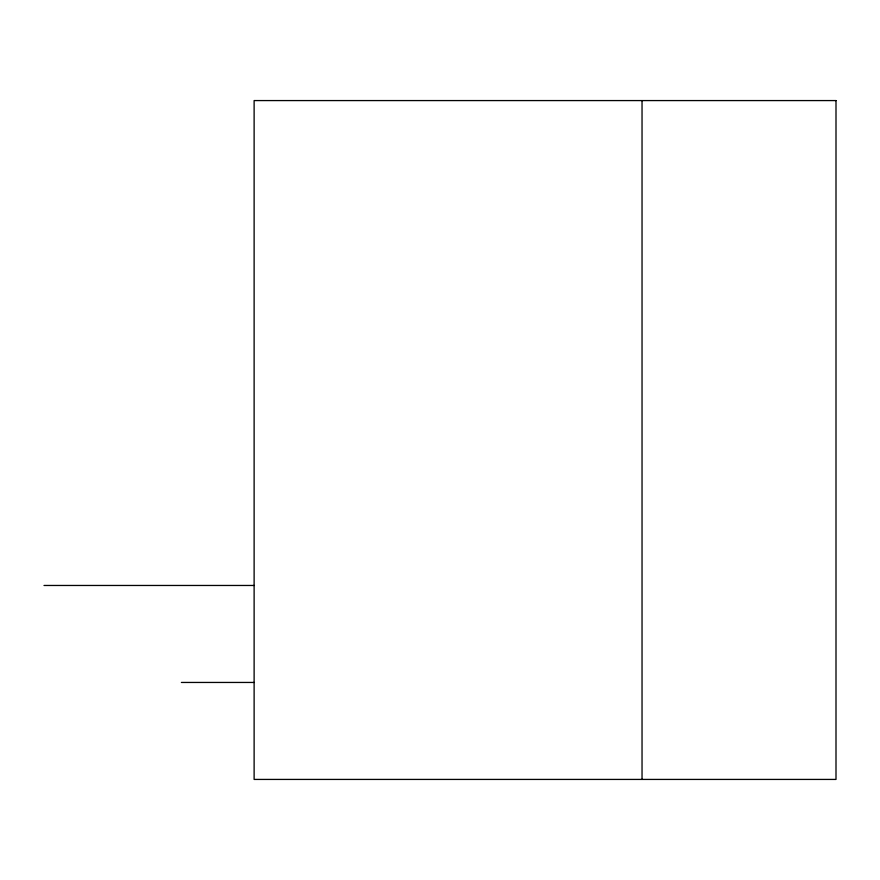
<?xml version="1.0" encoding="UTF-8"?>
<svg xmlns="http://www.w3.org/2000/svg" width="880" height="880" viewBox="0 0 880 880"><rect width="100%" height="100%" fill="white"/><g stroke="black" fill="none" stroke-linecap="round" stroke-linejoin="round"><path stroke-width="1.32" d="M44 585.464L254.122 585.464M181.39 682.451L254.122 682.451M642.037 100.573L642.037 779.427M836 100.573L254.122 100.573L254.122 779.427L836 779.427L836 100.573"/></g></svg>
